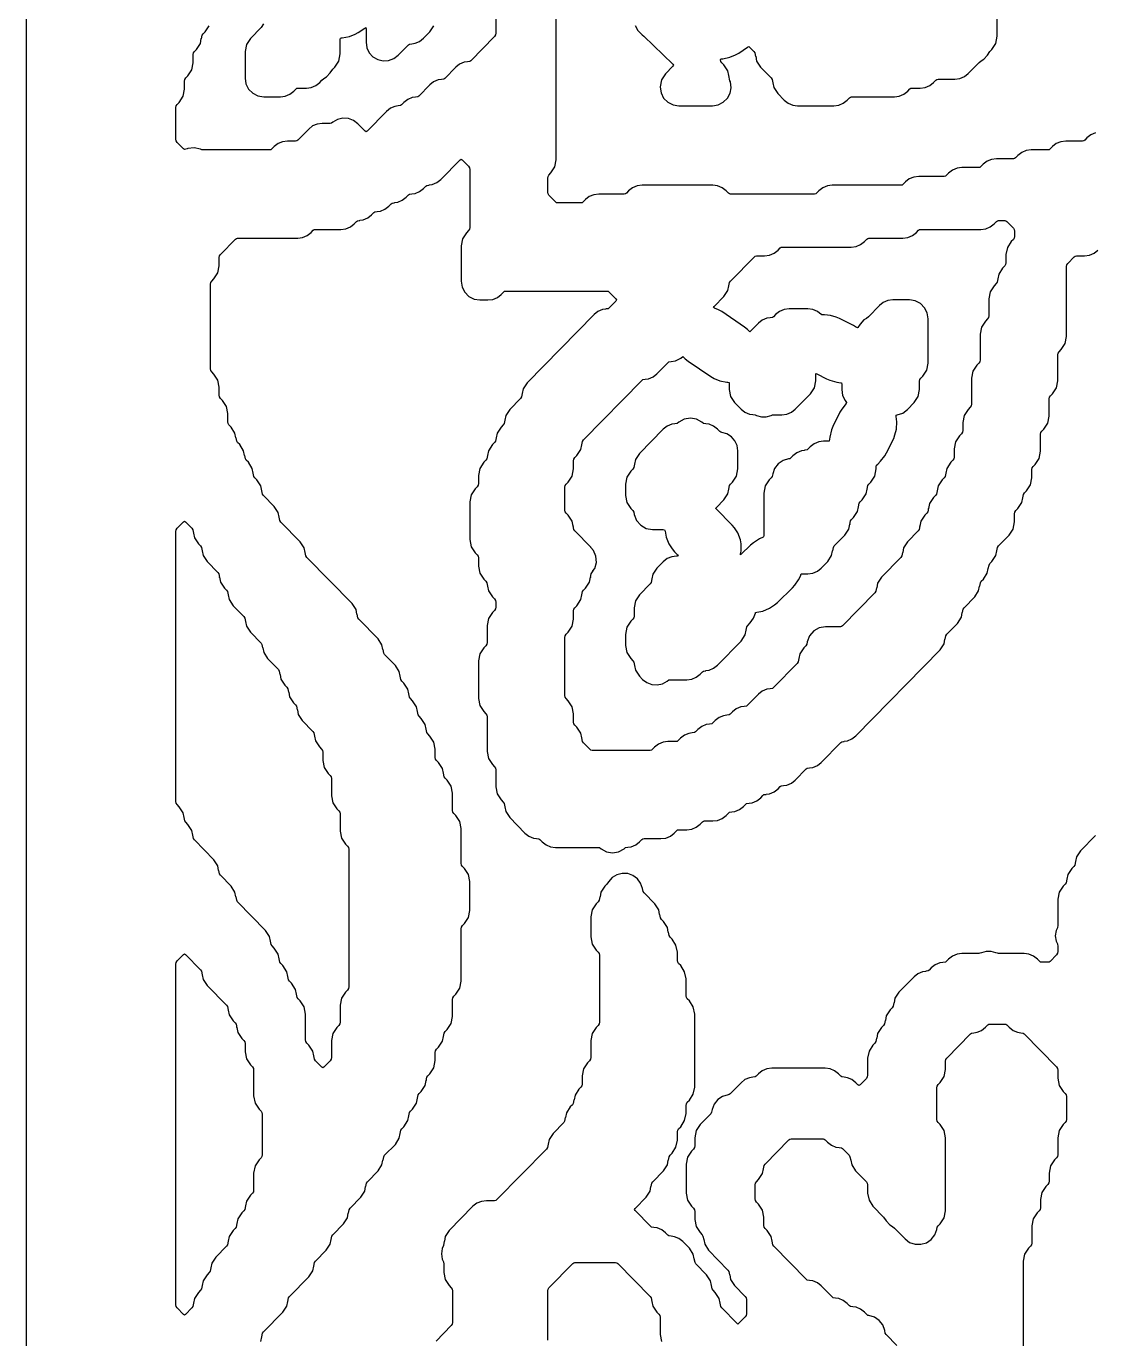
# Model space of a CAD drawing. Header units: millimetres. Extents: x 2 to 65, y 2 to 128.
# Drawn here: x 2 to 30.57, y 29.88 to 65 of the extents above; entities that cross this region are included whole.
import ezdxf

# ---------------------------------------------------------------- set-up
doc = ezdxf.new("R2010")
doc.units = ezdxf.units.MM
doc.layers.add('CUT', color=1, linetype='Continuous')

msp = doc.modelspace()

# ---------------------------------------------------------------- linework, layer by layer
at = {"layer": 'CUT'}
for points in [[(44.134, 2), (52.134, 2), (52.134, 5), (65.2679, 5), (65.2679, 125), (52.134, 125), (52.134, 128), (44.134, 128), (44.134, 125), (23.134, 125), (23.134, 128), (15.134, 128), (15.134, 125), (2, 125), (2, 5), (15.134, 5), (15.134, 2), (23.134, 2), (23.134, 5), (44.134, 5)], [(16.4947, 51.9137), (16.4401, 51.9695), (16.4149, 52.0078), (16.4061, 52.0528), (16.4061, 52.6645), (16.4149, 52.7095), (16.4401, 52.7478), (16.4947, 52.8036), (16.6003, 52.9645), (16.6373, 53.1533), (16.6373, 53.3734), (16.6462, 53.4183), (16.6713, 53.4567), (16.7259, 53.5125), (16.8316, 53.6733), (16.8562, 53.7989), (16.8592, 53.7983), (16.8774, 53.8909), (16.9026, 53.9292), (18.4641, 55.5248), (18.4891, 55.5443), (18.5535, 55.5529), (18.5533, 55.5545), (18.6394, 55.566), (18.7614, 55.6173), (18.8656, 55.6988), (19.1578, 55.9974), (19.1828, 56.0169), (19.2472, 56.0255), (19.2469, 56.0282), (19.3595, 56.0463), (19.5003, 56.1192), (19.5571, 56.1612), (19.5851, 56.1407), (19.6211, 56.1039), (19.6964, 56.0411), (20.3087, 55.6239), (20.3947, 55.577), (20.5452, 55.5131), (20.7362, 55.4733), (20.7607, 55.4731), (20.7945, 55.4674), (20.7998, 55.4336), (20.7998, 55.2799), (20.8368, 55.0911), (20.9424, 54.9302), (21.1152, 54.7537), (21.2194, 54.6722), (21.3414, 54.6209), (21.4276, 54.6094), (21.4274, 54.6078), (21.4924, 54.5991), (21.5309, 54.5829), (21.6586, 54.5482), (21.7909, 54.5482), (21.9186, 54.5829), (21.9572, 54.5991), (21.9892, 54.6034), (22.2082, 54.6034), (22.3394, 54.6209), (22.4613, 54.6722), (22.5656, 54.7537), (22.9696, 55.1665), (23.0752, 55.3273), (23.1123, 55.5162), (23.1123, 55.6769), (23.1166, 55.7064), (23.1448, 55.6968), (23.3982, 55.5674), (23.4894, 55.5316), (23.6724, 55.4797), (23.7827, 55.4615), (23.7999, 55.4606), (23.806, 55.4251), (23.806, 55.2787), (23.8307, 55.1233), (23.9026, 54.9833), (23.9391, 54.9334), (23.9235, 54.9054), (23.811, 54.7579), (23.7595, 54.6745), (23.5715, 54.2904), (23.5373, 54.1985), (23.4858, 54.004), (23.4705, 53.9008), (23.434, 53.8945), (23.3225, 53.8945), (23.1914, 53.877), (23.0694, 53.8257), (22.9652, 53.7442), (22.9042, 53.682), (22.8792, 53.6624), (22.8149, 53.6538), (22.8151, 53.6522), (22.7289, 53.6407), (22.6069, 53.5894), (22.5027, 53.5079), (22.4417, 53.4457), (22.4167, 53.4261), (22.3854, 53.4219), (22.2368, 53.3779), (22.1089, 53.2905), (22.0139, 53.1681), (21.9609, 53.0226), (21.9472, 52.953), (21.9221, 52.9147), (21.8674, 52.8588), (21.7618, 52.698), (21.7248, 52.5091), (21.7248, 51.3728), (21.7181, 51.3349), (21.7098, 51.3317), (21.612, 51.2823), (21.4477, 51.175), (21.3712, 51.1136), (21.1219, 50.8696), (21.1003, 50.8544), (21.1016, 50.8808), (21.1168, 50.9531), (21.1189, 51.1482), (21.098, 51.2595), (21.0253, 51.4405), (20.936, 51.5774), (20.8746, 51.6538), (20.4465, 52.0912), (20.4456, 52.0902), (20.4419, 52.095), (20.4384, 52.1008), (20.4576, 52.1271), (20.6571, 52.331), (20.7627, 52.4919), (20.7874, 52.6175), (20.7904, 52.6169), (20.8086, 52.7095), (20.8338, 52.7478), (20.8884, 52.8036), (20.994, 52.9645), (21.031, 53.1533), (21.031, 53.6358), (21.0105, 53.7776), (20.9506, 53.9078), (20.8562, 54.0157), (20.7351, 54.0923), (20.5972, 54.1314), (20.5703, 54.135), (20.5453, 54.1545), (20.4844, 54.2168), (20.3801, 54.2983), (20.2582, 54.3496), (20.172, 54.3611), (20.1722, 54.3627), (20.1078, 54.3713), (20.0671, 54.4031), (19.922, 54.4819), (19.7592, 54.5092), (19.5963, 54.4819), (19.4512, 54.4031), (19.4105, 54.3713), (19.3462, 54.3627), (19.3464, 54.3611), (19.2602, 54.3496), (19.1382, 54.2983), (19.034, 54.2168), (18.3987, 53.5677), (18.2931, 53.4068), (18.2685, 53.2813), (18.2654, 53.2819), (18.2473, 53.1893), (18.2221, 53.1509), (18.1675, 53.0951), (18.0619, 52.9343), (18.0248, 52.7454), (18.0248, 52.4445), (18.0619, 52.2556), (18.1675, 52.0947), (18.2221, 52.0389), (18.2473, 52.0006), (18.26, 51.9354), (18.3213, 51.7755), (18.433, 51.6456), (18.5819, 51.561), (18.7507, 51.5316), (19.0331, 51.5316), (19.071, 51.525), (19.0845, 51.489), (19.1141, 51.3312), (19.1868, 51.1502), (19.2761, 51.0133), (19.3375, 50.9369), (19.4198, 50.8528), (19.4371, 50.8278), (19.4072, 50.8228), (19.3913, 50.8228), (19.2602, 50.8053), (19.1382, 50.754), (19.034, 50.6725), (18.8612, 50.496), (18.7556, 50.3351), (18.731, 50.2095), (18.7279, 50.2101), (18.7097, 50.1175), (18.6846, 50.0792), (18.3987, 49.7871), (18.2931, 49.6262), (18.2561, 49.4374), (18.2561, 49.2173), (18.2473, 49.1724), (18.2221, 49.1341), (18.1675, 49.0783), (18.0619, 48.9174), (18.0248, 48.7285), (18.0248, 48.4276), (18.0619, 48.2387), (18.1675, 48.0779), (18.2221, 48.0221), (18.2473, 47.9837), (18.2654, 47.8911), (18.2685, 47.8917), (18.2931, 47.7662), (18.3987, 47.6053), (18.4782, 47.524), (18.594, 47.436), (18.7302, 47.385), (18.8754, 47.3754), (19.0171, 47.4079), (19.1435, 47.4798), (19.1828, 47.5106), (19.2143, 47.5148), (19.6645, 47.5148), (19.7957, 47.5323), (19.9176, 47.5836), (20.0219, 47.665), (20.0828, 47.7273), (20.1078, 47.7469), (20.1722, 47.7555), (20.172, 47.7571), (20.2582, 47.7686), (20.3801, 47.8199), (20.4844, 47.9013), (21.1196, 48.5504), (21.2252, 48.7113), (21.2499, 48.8369), (21.2529, 48.8363), (21.2711, 48.9289), (21.2962, 48.9672), (21.363, 49.0354), (21.4506, 49.157), (21.4982, 49.299), (21.5002, 49.3101), (21.5362, 49.3236), (21.6939, 49.3532), (21.875, 49.4259), (22.0118, 49.5153), (22.0883, 49.5766), (22.4903, 49.9701), (22.5533, 50.0452), (22.6497, 50.1862), (22.7018, 50.2841), (22.7255, 50.3438), (22.763, 50.3502), (22.902, 50.3502), (23.0331, 50.3677), (23.1551, 50.419), (23.2593, 50.5005), (23.4321, 50.677), (23.5377, 50.8379), (23.5623, 50.9634), (23.5654, 50.9628), (23.5836, 51.0555), (23.6087, 51.0938), (23.8946, 51.3859), (24.0002, 51.5468), (24.0248, 51.6723), (24.0279, 51.6717), (24.0461, 51.7643), (24.0712, 51.8026), (24.1258, 51.8585), (24.2314, 52.0193), (24.2561, 52.1449), (24.2591, 52.1443), (24.2773, 52.2369), (24.3025, 52.2752), (24.3571, 52.331), (24.4627, 52.4919), (24.4873, 52.6175), (24.4904, 52.6169), (24.5086, 52.7095), (24.5337, 52.7478), (24.5883, 52.8036), (24.6939, 52.9645), (24.731, 53.1533), (24.731, 53.2122), (24.7379, 53.2518), (24.7722, 53.2807), (24.8474, 53.3597), (24.9572, 53.5037), (25.0087, 53.5871), (25.1967, 53.9712), (25.2309, 54.0631), (25.2727, 54.2211), (25.2849, 54.4158), (25.2653, 54.561), (25.2666, 54.5972), (25.2901, 54.6013), (25.4377, 54.6513), (25.5626, 54.7443), (25.7446, 54.9302), (25.8502, 55.0911), (25.8872, 55.2799), (25.8872, 55.5), (25.896, 55.5449), (25.9212, 55.5832), (25.9758, 55.639), (26.0814, 55.7999), (26.1185, 55.9888), (26.1185, 57.1751), (26.094, 57.3296), (26.023, 57.469), (25.9124, 57.5796), (25.773, 57.6506), (25.6185, 57.6751), (25.1725, 57.6751), (25.0414, 57.6576), (24.9194, 57.6063), (24.8152, 57.5248), (24.523, 57.2263), (24.469, 57.1841), (24.398, 57.1409), (24.2998, 57.031), (24.2409, 56.9413), (24.2271, 56.9308), (24.1765, 56.9599), (24.1261, 56.9922), (23.7513, 57.1837), (23.6601, 57.2195), (23.5028, 57.264), (23.3481, 57.2764), (23.3482, 57.2784), (23.2743, 57.281), (23.2151, 57.3254), (23.214, 57.324), (23.1551, 57.37), (23.0331, 57.4213), (22.902, 57.4388), (22.3975, 57.4388), (22.2664, 57.4213), (22.1444, 57.37), (22.0402, 57.2885), (21.9793, 57.2263), (21.9543, 57.2067), (21.8899, 57.1981), (21.8901, 57.1965), (21.8039, 57.185), (21.6819, 57.1337), (21.5777, 57.0523), (21.3766, 56.8467), (21.3487, 56.8261), (21.3208, 56.8467), (21.2847, 56.8834), (21.2095, 56.9463), (20.5971, 57.3634), (20.5111, 57.4104), (20.406, 57.455), (20.378, 57.4727), (20.3971, 57.4999), (20.6571, 57.7656), (20.7627, 57.9265), (20.7874, 58.0521), (20.7904, 58.0515), (20.8086, 58.1441), (20.8338, 58.1824), (21.4703, 58.8328), (21.4953, 58.8523), (21.5267, 58.8565), (21.7457, 58.8565), (21.8769, 58.874), (21.9989, 58.9253), (22.1031, 59.0068), (22.164, 59.0691), (22.189, 59.0886), (22.2205, 59.0928), (24.0582, 59.0928), (24.1894, 59.1103), (24.3113, 59.1616), (24.4156, 59.2431), (24.4765, 59.3054), (24.5015, 59.3249), (24.533, 59.3291), (25.4457, 59.3291), (25.5768, 59.3466), (25.6988, 59.3979), (25.803, 59.4794), (25.864, 59.5417), (25.889, 59.5612), (25.9204, 59.5654), (27.5269, 59.5654), (27.6581, 59.5829), (27.78, 59.6342), (27.8843, 59.7157), (27.9452, 59.7779), (27.9702, 59.7975), (28.0017, 59.8017), (28.1665, 59.8017), (28.1979, 59.7975), (28.2229, 59.7779), (28.397, 59.6001), (28.4221, 59.5618), (28.4309, 59.5168), (28.4309, 59.3777), (28.4221, 59.3327), (28.397, 59.2944), (28.3423, 59.2386), (28.2367, 59.0777), (28.1997, 58.8889), (28.1997, 58.6688), (28.1909, 58.6239), (28.1657, 58.5855), (28.1111, 58.5297), (28.0055, 58.3689), (27.9808, 58.2433), (27.9778, 58.2439), (27.9596, 58.1513), (27.9345, 58.113), (27.8798, 58.0572), (27.7742, 57.8963), (27.7372, 57.7074), (27.7372, 57.2511), (27.7284, 57.2061), (27.7032, 57.1678), (27.6486, 57.112), (27.543, 56.9511), (27.5059, 56.7623), (27.5059, 56.0697), (27.4971, 56.0247), (27.472, 55.9864), (27.4173, 55.9306), (27.3117, 55.7697), (27.2747, 55.5809), (27.2747, 54.8882), (27.2659, 54.8433), (27.2407, 54.805), (27.1861, 54.7491), (27.0805, 54.5883), (27.0434, 54.3994), (27.0434, 54.1794), (27.0346, 54.1344), (27.0095, 54.0961), (26.9549, 54.0403), (26.8492, 53.8794), (26.8122, 53.6906), (26.8122, 53.4705), (26.8034, 53.4255), (26.7782, 53.3872), (26.7236, 53.3314), (26.618, 53.1705), (26.5934, 53.045), (26.5903, 53.0456), (26.5721, 52.953), (26.547, 52.9147), (26.4924, 52.8588), (26.3867, 52.698), (26.3621, 52.5724), (26.3591, 52.573), (26.3409, 52.4804), (26.3157, 52.4421), (26.2611, 52.3863), (26.1555, 52.2254), (26.1309, 52.0998), (26.1278, 52.1004), (26.1096, 52.0078), (26.0845, 51.9695), (26.0299, 51.9137), (25.9242, 51.7528), (25.8996, 51.6273), (25.8966, 51.6279), (25.8784, 51.5352), (25.8532, 51.4969), (25.5674, 51.2048), (25.4618, 51.044), (25.4371, 50.9184), (25.4341, 50.919), (25.4159, 50.8264), (25.3907, 50.7881), (24.8736, 50.2597), (24.768, 50.0988), (24.7434, 49.9733), (24.7403, 49.9739), (24.7222, 49.8812), (24.697, 49.8429), (23.8292, 48.9562), (23.8042, 48.9367), (23.7728, 48.9325), (23.3756, 48.9325), (23.2069, 48.9031), (23.0579, 48.8186), (22.9462, 48.6887), (22.885, 48.5287), (22.8722, 48.4635), (22.847, 48.4252), (22.7924, 48.3694), (22.6868, 48.2085), (22.6622, 48.083), (22.6591, 48.0836), (22.6409, 47.9909), (22.6158, 47.9526), (21.9793, 47.3022), (21.9543, 47.2827), (21.8899, 47.2741), (21.8901, 47.2725), (21.8039, 47.261), (21.6819, 47.2097), (21.5777, 47.1282), (21.2855, 46.8297), (21.2605, 46.8101), (21.1961, 46.8015), (21.1963, 46.7999), (21.1102, 46.7884), (20.9882, 46.7371), (20.884, 46.6556), (20.823, 46.5934), (20.798, 46.5738), (20.7336, 46.5652), (20.7338, 46.5636), (20.6477, 46.5521), (20.5257, 46.5008), (20.4215, 46.4193), (20.3605, 46.3571), (20.3355, 46.3375), (20.2711, 46.3289), (20.2714, 46.3273), (20.1852, 46.3158), (20.0632, 46.2645), (19.959, 46.1831), (19.898, 46.1208), (19.873, 46.1012), (19.8086, 46.0927), (19.8089, 46.091), (19.7227, 46.0795), (19.6007, 46.0283), (19.4965, 45.9468), (19.4355, 45.8845), (19.4105, 45.865), (19.3791, 45.8608), (19.1601, 45.8608), (19.0289, 45.8433), (18.907, 45.792), (18.8027, 45.7105), (18.7418, 45.6482), (18.7168, 45.6287), (18.6853, 45.6245), (17.1331, 45.6245), (17.1016, 45.6287), (17.0766, 45.6482), (16.9026, 45.8261), (16.8774, 45.8644), (16.8592, 45.957), (16.8562, 45.9564), (16.8316, 46.0819), (16.7259, 46.2428), (16.6713, 46.2986), (16.6462, 46.3369), (16.6373, 46.3819), (16.6373, 46.602), (16.6003, 46.7908), (16.4947, 46.9517), (16.4401, 47.0075), (16.4149, 47.0458), (16.4061, 47.0908), (16.4061, 48.6476), (16.4149, 48.6926), (16.4401, 48.7309), (16.4947, 48.7867), (16.6003, 48.9476), (16.6373, 49.1364), (16.6373, 49.3565), (16.6462, 49.4015), (16.6713, 49.4398), (16.7259, 49.4956), (16.8316, 49.6565), (16.8562, 49.782), (16.8592, 49.7814), (16.8774, 49.874), (16.9026, 49.9123), (16.9572, 49.9682), (17.0628, 50.129), (17.0874, 50.2546), (17.0905, 50.254), (17.1087, 50.3466), (17.1605, 50.4255), (17.1557, 50.4286), (17.2005, 50.4931), (17.2451, 50.6544), (17.234, 50.8215), (17.1684, 50.9755), (17.0958, 51.0551), (17.0998, 51.0591), (16.6713, 51.4969), (16.6462, 51.5352), (16.628, 51.6279), (16.6249, 51.6273), (16.6003, 51.7528)], [(6.0886, 44.1162), (6.034, 44.172), (6.0088, 44.2103), (6, 44.2553), (6, 51.4831), (6.0088, 51.528), (6.034, 51.5664), (6.2033, 51.7394), (6.2312, 51.7601), (6.2591, 51.7394), (6.4285, 51.5664), (6.4537, 51.528), (6.4718, 51.4354), (6.4749, 51.436), (6.4995, 51.3105), (6.6051, 51.1496), (6.6598, 51.0938), (6.6849, 51.0555), (6.7031, 50.9628), (6.7062, 50.9634), (6.7308, 50.8379), (6.8364, 50.677), (7.1223, 50.3849), (7.1474, 50.3466), (7.1656, 50.254), (7.1686, 50.2546), (7.1933, 50.129), (7.2989, 49.9682), (7.3535, 49.9123), (7.3787, 49.874), (7.3968, 49.7814), (7.3999, 49.782), (7.4245, 49.6565), (7.5301, 49.4956), (7.816, 49.2035), (7.8412, 49.1652), (7.8593, 49.0726), (7.8624, 49.0732), (7.887, 48.9476), (7.9926, 48.7867), (8.2785, 48.4946), (8.3036, 48.4563), (8.3218, 48.3637), (8.3249, 48.3643), (8.3495, 48.2387), (8.4551, 48.0779), (8.741, 47.7858), (8.7661, 47.7475), (8.7843, 47.6548), (8.7874, 47.6554), (8.812, 47.5299), (8.9176, 47.369), (8.9722, 47.3132), (8.9974, 47.2749), (9.0156, 47.1823), (9.0186, 47.1829), (9.0432, 47.0573), (9.1489, 46.8964), (9.2035, 46.8406), (9.2286, 46.8023), (9.2468, 46.7097), (9.2499, 46.7103), (9.2745, 46.5847), (9.3801, 46.4239), (9.666, 46.1318), (9.6911, 46.0934), (9.7093, 46.0008), (9.7124, 46.0014), (9.737, 45.8759), (9.8426, 45.715), (9.8972, 45.6592), (9.9224, 45.6209), (9.9312, 45.5759), (9.9312, 45.3559), (9.9682, 45.167), (10.0738, 45.0061), (10.1285, 44.9503), (10.1536, 44.912), (10.1624, 44.867), (10.1624, 44.4107), (10.1995, 44.2219), (10.3051, 44.061), (10.3597, 44.0052), (10.3849, 43.9669), (10.3937, 43.9219), (10.3937, 43.4656), (10.4307, 43.2767), (10.5363, 43.1158), (10.591, 43.06), (10.6161, 43.0217), (10.6249, 42.9768), (10.6249, 39.2933), (10.6161, 39.2483), (10.591, 39.21), (10.5363, 39.1542), (10.4307, 38.9933), (10.3937, 38.8045), (10.3937, 38.3481), (10.3849, 38.3032), (10.3597, 38.2649), (10.3051, 38.2091), (10.1995, 38.0482), (10.1624, 37.8593), (10.1624, 37.403), (10.1536, 37.358), (10.1285, 37.3197), (9.9591, 37.1467), (9.9312, 37.126), (9.9033, 37.1467), (9.7339, 37.3197), (9.7088, 37.358), (9.6906, 37.4507), (9.6875, 37.4501), (9.6629, 37.5756), (9.5573, 37.7365), (9.5027, 37.7923), (9.4775, 37.8306), (9.4687, 37.8756), (9.4687, 38.5682), (9.4317, 38.757), (9.326, 38.9179), (9.2714, 38.9737), (9.2463, 39.012), (9.2281, 39.1047), (9.225, 39.1041), (9.2004, 39.2296), (9.0948, 39.3905), (9.0402, 39.4463), (9.015, 39.4846), (8.9969, 39.5772), (8.9938, 39.5766), (8.9692, 39.7022), (8.8636, 39.8631), (8.8089, 39.9189), (8.7838, 39.9572), (8.7656, 40.0498), (8.7625, 40.0492), (8.7379, 40.1748), (8.6323, 40.3356), (8.5777, 40.3915), (8.5525, 40.4298), (8.5344, 40.5224), (8.5313, 40.5218), (8.5067, 40.6473), (8.4011, 40.8082), (7.6527, 41.5729), (7.6275, 41.6112), (7.6094, 41.7038), (7.6063, 41.7032), (7.5817, 41.8288), (7.4761, 41.9896), (7.1902, 42.2817), (7.1651, 42.3201), (7.1469, 42.4127), (7.1438, 42.4121), (7.1192, 42.5376), (7.0136, 42.6985), (6.4965, 43.2269), (6.4713, 43.2652), (6.4531, 43.3578), (6.4501, 43.3572), (6.4255, 43.4828), (6.3198, 43.6437), (6.2652, 43.6995), (6.2401, 43.7378), (6.2219, 43.8304), (6.2188, 43.8298), (6.1942, 43.9554)], [(6.034, 30.7037), (6.0088, 30.742), (6, 30.787), (6, 39.905), (6.0088, 39.95), (6.034, 39.9883), (6.2033, 40.1614), (6.2312, 40.182), (6.2591, 40.1614), (6.6598, 39.752), (6.6849, 39.7137), (6.7031, 39.6211), (6.7062, 39.6217), (6.7308, 39.4961), (6.8364, 39.3352), (7.3535, 38.8069), (7.3787, 38.7686), (7.3968, 38.6759), (7.3999, 38.6765), (7.4245, 38.551), (7.5301, 38.3901), (7.5848, 38.3343), (7.6099, 38.296), (7.6281, 38.2034), (7.6311, 38.204), (7.6558, 38.0784), (7.7614, 37.9175), (7.816, 37.8617), (7.8412, 37.8234), (7.85, 37.7784), (7.85, 37.5584), (7.887, 37.3695), (7.9926, 37.2087), (8.0473, 37.1529), (8.0724, 37.1145), (8.0812, 37.0696), (8.0812, 36.377), (8.1183, 36.1881), (8.2239, 36.0272), (8.2785, 35.9714), (8.3036, 35.9331), (8.3125, 35.8881), (8.3125, 34.8038), (8.3036, 34.7589), (8.2785, 34.7206), (8.2239, 34.6648), (8.1183, 34.5039), (8.0812, 34.315), (8.0812, 33.8587), (8.0724, 33.8137), (8.0473, 33.7754), (7.9926, 33.7196), (7.887, 33.5587), (7.8624, 33.4332), (7.8593, 33.4338), (7.8412, 33.3412), (7.816, 33.3028), (7.7614, 33.247), (7.6558, 33.0862), (7.6311, 32.9606), (7.6281, 32.9612), (7.6099, 32.8686), (7.5848, 32.8303), (7.5301, 32.7745), (7.4245, 32.6136), (7.3999, 32.488), (7.3968, 32.4886), (7.3787, 32.396), (7.3535, 32.3577), (7.0676, 32.0656), (6.962, 31.9047), (6.9374, 31.7792), (6.9343, 31.7798), (6.9162, 31.6871), (6.891, 31.6488), (6.8364, 31.593), (6.7308, 31.4322), (6.7062, 31.3066), (6.7031, 31.3072), (6.6849, 31.2146), (6.6598, 31.1763), (6.6051, 31.1204), (6.4995, 30.9596), (6.4749, 30.834), (6.4718, 30.8346), (6.4537, 30.742), (6.4285, 30.7037), (6.2591, 30.5306), (6.2312, 30.51), (6.2033, 30.5306)]]:
    msp.add_lwpolyline(points, close=True, dxfattribs=at)
for points in [[(14.5561, 66.9226), (14.5561, 64.8123), (14.5473, 64.7673), (14.5222, 64.729), (13.8856, 64.0786), (13.8606, 64.0591), (13.7962, 64.0505), (13.7964, 64.0489), (13.7103, 64.0373), (13.5883, 63.9861), (13.4841, 63.9046), (13.1919, 63.606), (13.1669, 63.5865), (13.1025, 63.5779), (13.1027, 63.5763), (13.0165, 63.5648), (12.8946, 63.5135), (12.7903, 63.432), (12.4981, 63.1334), (12.4731, 63.1139), (12.4088, 63.1053), (12.409, 63.1037), (12.3228, 63.0922), (12.2008, 63.0409), (12.0966, 62.9594), (12.0357, 62.8972), (12.0106, 62.8776), (11.9463, 62.869), (11.9465, 62.8674), (11.8603, 62.8559), (11.7383, 62.8046), (11.6341, 62.7231), (11.1153, 62.1931), (11.0874, 62.1724), (11.0595, 62.1931), (10.8653, 62.3916), (10.7495, 62.4796), (10.6133, 62.5306), (10.4681, 62.5403), (10.3264, 62.5077), (10.2, 62.4358), (10.1607, 62.405), (10.1292, 62.4008), (9.9102, 62.4008), (9.7791, 62.3833), (9.6571, 62.332), (9.5529, 62.2506), (9.2607, 61.952), (9.2357, 61.9325), (9.2042, 61.9283), (8.9852, 61.9283), (8.8541, 61.9108), (8.7321, 61.8595), (8.6279, 61.778), (8.567, 61.7157), (8.5419, 61.6962), (8.5105, 61.692), (6.727, 61.692), (6.6949, 61.6963), (6.6586, 61.7115), (6.4913, 61.7499), (6.3208, 61.7295), (6.305, 61.7215), (6.3046, 61.7228), (6.2324, 61.699), (6.2033, 61.7205), (6.034, 61.8936), (6.0088, 61.9319), (6, 61.9768), (6, 62.8249), (6.0088, 62.8698), (6.034, 62.9081), (6.0886, 62.9639), (6.1942, 63.1248), (6.2312, 63.3137), (6.2312, 63.5337), (6.2401, 63.5787), (6.2652, 63.617), (6.3198, 63.6728), (6.4255, 63.8337), (6.4625, 64.0225), (6.4625, 64.2426), (6.4713, 64.2875), (6.4965, 64.3258), (6.5511, 64.3817), (6.6567, 64.5425), (6.6813, 64.6681), (6.6844, 64.6675), (6.7026, 64.7601), (6.7277, 64.7984), (6.7823, 64.8542), (6.888, 65.0151)], [(30.5913, 62.1471), (30.4693, 62.0958), (30.3651, 62.0143), (30.3041, 61.952), (30.2791, 61.9325), (30.2477, 61.9283), (29.7974, 61.9283), (29.6663, 61.9108), (29.5443, 61.8595), (29.4401, 61.778), (29.3791, 61.7157), (29.3541, 61.6962), (29.3227, 61.692), (28.8724, 61.692), (28.7413, 61.6745), (28.6193, 61.6232), (28.5151, 61.5417), (28.4542, 61.4794), (28.4292, 61.4599), (28.3977, 61.4557), (27.9475, 61.4557), (27.8163, 61.4382), (27.6944, 61.3869), (27.5901, 61.3054), (27.5292, 61.2432), (27.5042, 61.2236), (27.4727, 61.2194), (27.0225, 61.2194), (26.8913, 61.2019), (26.7694, 61.1506), (26.6651, 61.0691), (26.6042, 61.0069), (26.5792, 60.9873), (26.5477, 60.9831), (25.8662, 60.9831), (25.7351, 60.9656), (25.6131, 60.9143), (25.5089, 60.8328), (25.448, 60.7706), (25.423, 60.751), (25.3915, 60.7468), (23.5538, 60.7468), (23.4226, 60.7293), (23.3007, 60.678), (23.1964, 60.5966), (23.1355, 60.5343), (23.1105, 60.5147), (23.079, 60.5105), (20.833, 60.5105), (20.8016, 60.5147), (20.7765, 60.5343), (20.7156, 60.5966), (20.6114, 60.678), (20.4894, 60.7293), (20.3583, 60.7468), (18.4663, 60.7468), (18.3352, 60.7293), (18.2132, 60.678), (18.109, 60.5966), (18.0481, 60.5343), (18.0231, 60.5147), (17.9916, 60.5105), (17.3101, 60.5105), (17.179, 60.493), (17.057, 60.4418), (16.9528, 60.3603), (16.8918, 60.298), (16.8668, 60.2785), (16.8354, 60.2743), (16.2081, 60.2743), (16.1766, 60.2785), (16.1516, 60.298), (15.9776, 60.4758), (15.9524, 60.5141), (15.9436, 60.5591), (15.9436, 60.9346), (15.9524, 60.9795), (15.9776, 61.0178), (16.0322, 61.0736), (16.1378, 61.2345), (16.1749, 61.4234), (16.1749, 66.8417)], [(8.3438, 65.0648), (8.2785, 64.9653), (7.9926, 64.6732), (7.887, 64.5123), (7.85, 64.3235), (7.85, 63.6097), (7.8744, 63.4552), (7.9455, 63.3158), (8.0561, 63.2052), (8.1955, 63.1342), (8.35, 63.1097), (8.7959, 63.1097), (8.9271, 63.1272), (9.049, 63.1785), (9.1533, 63.26), (9.2142, 63.3222), (9.2392, 63.3418), (9.2707, 63.346), (9.4897, 63.346), (9.6208, 63.3635), (9.7428, 63.4148), (9.847, 63.4963), (9.908, 63.5585), (9.9619, 63.6007), (10.0329, 63.6439), (10.1311, 63.7538), (10.1964, 63.8533), (10.251, 63.9091), (10.3567, 64.07), (10.3937, 64.2588), (10.3937, 64.6486), (10.3991, 64.6826), (10.433, 64.6879), (10.4503, 64.6879), (10.6416, 64.726), (10.7926, 64.7886), (10.8791, 64.8348), (11.0553, 64.9525), (11.0828, 64.9653), (11.0874, 64.9353), (11.0874, 64.5717), (11.1092, 64.426), (11.1724, 64.2928), (11.2718, 64.184), (11.3986, 64.1088), (11.5418, 64.0738), (11.6889, 64.0822), (11.8273, 64.133), (11.9448, 64.222), (12.2204, 64.5037), (12.2454, 64.5232), (12.3098, 64.5318), (12.3096, 64.5334), (12.3958, 64.5449), (12.5177, 64.5962), (12.622, 64.6777), (12.7947, 64.8542), (12.9004, 65.0151)], [(18.2811, 65.0243), (18.3537, 64.8837), (18.4666, 64.7728), (18.5166, 64.7373), (19.2871, 63.9832), (19.3076, 63.9556), (19.2877, 63.9276), (19.0925, 63.728), (18.9868, 63.5672), (18.9498, 63.3783), (18.9498, 63.3734), (18.9743, 63.2189), (19.0453, 63.0795), (19.1559, 62.9689), (19.2953, 62.8979), (19.4498, 62.8734), (20.35, 62.8734), (20.5012, 62.8969), (20.6384, 62.965), (20.7484, 63.0714), (20.8211, 63.2061), (20.8497, 63.3565), (20.8314, 63.5085), (20.818, 63.5378), (20.7904, 63.6785), (20.7874, 63.6779), (20.7627, 63.8035), (20.6571, 63.9643), (20.6025, 64.0201), (20.5774, 64.0584), (20.5696, 64.0978), (20.5739, 64.1247), (20.6076, 64.1304), (20.6257, 64.1306), (20.8166, 64.1707), (20.9669, 64.2349), (21.0529, 64.282), (21.2861, 64.4415), (21.3213, 64.4575), (21.3528, 64.435), (21.4596, 64.3258), (21.4847, 64.2875), (21.5029, 64.1949), (21.5059, 64.1955), (21.5306, 64.07), (21.6362, 63.9091), (21.9221, 63.617), (21.9472, 63.5787), (21.9654, 63.4861), (21.9684, 63.4867), (21.9931, 63.3611), (22.0987, 63.2002), (22.2714, 63.0237), (22.3757, 62.9422), (22.4976, 62.8909), (22.6288, 62.8734), (23.5957, 62.8734), (23.7269, 62.8909), (23.8488, 62.9422), (23.9531, 63.0237), (24.014, 63.086), (24.039, 63.1055), (24.0705, 63.1097), (25.2144, 63.1097), (25.3456, 63.1272), (25.4676, 63.1785), (25.5718, 63.26), (25.6327, 63.3222), (25.6577, 63.3418), (25.6892, 63.346), (25.9082, 63.346), (26.0393, 63.3635), (26.1613, 63.4148), (26.2655, 63.4963), (26.3265, 63.5585), (26.3515, 63.5781), (26.3829, 63.5823), (26.8332, 63.5823), (26.9643, 63.5998), (27.0863, 63.6511), (27.1905, 63.7326), (27.4827, 64.0311), (27.5366, 64.0733), (27.6077, 64.1164), (27.7058, 64.2264), (27.7712, 64.3258), (27.8258, 64.3817), (27.9314, 64.5425), (27.9684, 64.7314), (27.9684, 65.2686)], [(8.2754, 29.8084), (8.3001, 29.9339), (8.3031, 29.9333), (8.3213, 30.0259), (8.3464, 30.0642), (8.8636, 30.5926), (8.9692, 30.7535), (8.9938, 30.8791), (8.9969, 30.8785), (9.015, 30.9711), (9.0402, 31.0094), (9.5573, 31.5378), (9.6629, 31.6987), (9.6875, 31.8242), (9.6906, 31.8236), (9.7088, 31.9162), (9.7339, 31.9545), (10.0198, 32.2466), (10.1254, 32.4075), (10.15, 32.5331), (10.1531, 32.5325), (10.1713, 32.6251), (10.1964, 32.6634), (10.4823, 32.9555), (10.5879, 33.1164), (10.6125, 33.2419), (10.6156, 33.2413), (10.6338, 33.334), (10.6589, 33.3723), (10.9448, 33.6644), (11.0504, 33.8252), (11.075, 33.9508), (11.0781, 33.9502), (11.0962, 34.0428), (11.1214, 34.0811), (11.4073, 34.3732), (11.5129, 34.5341), (11.5375, 34.6597), (11.5406, 34.6591), (11.5587, 34.7517), (11.5839, 34.79), (11.8698, 35.0821), (11.9754, 35.243), (12, 35.3685), (12.0031, 35.3679), (12.0212, 35.4605), (12.0464, 35.4988), (12.101, 35.5547), (12.2066, 35.7155), (12.2312, 35.8411), (12.2343, 35.8405), (12.2525, 35.9331), (12.2776, 35.9714), (12.3323, 36.0272), (12.4379, 36.1881), (12.4625, 36.3137), (12.4656, 36.3131), (12.4837, 36.4057), (12.5089, 36.444), (12.5635, 36.4998), (12.6691, 36.6607), (12.6937, 36.7862), (12.6968, 36.7856), (12.715, 36.8783), (12.7401, 36.9166), (12.7947, 36.9724), (12.9004, 37.1333), (12.9374, 37.3221), (12.9374, 37.5422), (12.9462, 37.5871), (12.9714, 37.6254), (13.026, 37.6812), (13.1316, 37.8421), (13.1562, 37.9677), (13.1593, 37.9671), (13.1775, 38.0597), (13.2026, 38.098), (13.2572, 38.1538), (13.3629, 38.3147), (13.3999, 38.5035), (13.3999, 38.9599), (13.4087, 39.0048), (13.4339, 39.0431), (13.4885, 39.099), (13.5941, 39.2598), (13.6311, 39.4487), (13.6311, 40.8502), (13.64, 40.8951), (13.6651, 40.9334), (13.7197, 40.9893), (13.8254, 41.1501), (13.8624, 41.339), (13.8624, 42.1125), (13.8254, 42.3013), (13.7197, 42.4622), (13.6651, 42.518), (13.64, 42.5563), (13.6311, 42.6013), (13.6311, 43.5302), (13.5941, 43.7191), (13.4885, 43.8799), (13.4339, 43.9358), (13.4087, 43.9741), (13.3999, 44.019), (13.3999, 44.4754), (13.3629, 44.6642), (13.2572, 44.8251), (13.2026, 44.8809), (13.1775, 44.9192), (13.1593, 45.0118), (13.1562, 45.0112), (13.1316, 45.1368), (13.026, 45.2977), (12.9714, 45.3535), (12.9462, 45.3918), (12.9374, 45.4368), (12.9374, 45.6568), (12.9004, 45.8457), (12.7947, 46.0065), (12.7401, 46.0623), (12.715, 46.1006), (12.6968, 46.1933), (12.6937, 46.1927), (12.6691, 46.3182), (12.5635, 46.4791), (12.5089, 46.5349), (12.4837, 46.5732), (12.4656, 46.6658), (12.4625, 46.6652), (12.4379, 46.7908), (12.3323, 46.9517), (12.2776, 47.0075), (12.2525, 47.0458), (12.2343, 47.1384), (12.2312, 47.1378), (12.2066, 47.2634), (12.101, 47.4242), (12.0464, 47.4801), (12.0212, 47.5184), (12.0031, 47.611), (12, 47.6104), (11.9754, 47.7359), (11.8698, 47.8968), (11.5839, 48.1889), (11.5587, 48.2272), (11.5406, 48.3199), (11.5375, 48.3193), (11.5129, 48.4448), (11.4073, 48.6057), (10.8901, 49.1341), (10.865, 49.1724), (10.8468, 49.265), (10.8438, 49.2644), (10.8191, 49.39), (10.7135, 49.5508), (9.5027, 50.7881), (9.4775, 50.8264), (9.4594, 50.919), (9.4563, 50.9184), (9.4317, 51.044), (9.326, 51.2048), (8.8089, 51.7332), (8.7838, 51.7715), (8.7656, 51.8642), (8.7625, 51.8636), (8.7379, 51.9891), (8.6323, 52.15), (8.3464, 52.4421), (8.3213, 52.4804), (8.3031, 52.573), (8.3001, 52.5724), (8.2754, 52.698), (8.1698, 52.8588), (8.1152, 52.9147), (8.09, 52.953), (8.0719, 53.0456), (8.0688, 53.045), (8.0442, 53.1705), (7.9386, 53.3314), (7.8839, 53.3872), (7.8588, 53.4255), (7.8406, 53.5182), (7.8376, 53.5176), (7.8129, 53.6431), (7.7073, 53.804), (7.6527, 53.8598), (7.6275, 53.8981), (7.6094, 53.9907), (7.6063, 53.9901), (7.5817, 54.1157), (7.4761, 54.2766), (7.4214, 54.3324), (7.3963, 54.3707), (7.3875, 54.4157), (7.3875, 54.6357), (7.3504, 54.8246), (7.2448, 54.9854), (7.1902, 55.0412), (7.1651, 55.0795), (7.1562, 55.1245), (7.1562, 55.3446), (7.1192, 55.5334), (7.0136, 55.6943), (6.959, 55.7501), (6.9338, 55.7884), (6.925, 55.8334), (6.925, 58.0991), (6.9338, 58.1441), (6.959, 58.1824), (7.0136, 58.2382), (7.1192, 58.3991), (7.1562, 58.5879), (7.1562, 58.808), (7.1651, 58.8529), (7.1902, 58.8912), (7.5955, 59.3054), (7.6205, 59.3249), (7.6519, 59.3291), (9.2584, 59.3291), (9.3896, 59.3466), (9.5115, 59.3979), (9.6158, 59.4794), (9.6767, 59.5417), (9.7017, 59.5612), (9.7332, 59.5654), (10.4147, 59.5654), (10.5458, 59.5829), (10.6678, 59.6342), (10.772, 59.7157), (10.8329, 59.7779), (10.8579, 59.7975), (10.9223, 59.8061), (10.9221, 59.8077), (11.0083, 59.8192), (11.1303, 59.8705), (11.2345, 59.952), (11.2954, 60.0142), (11.3204, 60.0338), (11.3848, 60.0424), (11.3846, 60.044), (11.4708, 60.0555), (11.5928, 60.1068), (11.697, 60.1883), (11.7579, 60.2505), (11.7829, 60.2701), (11.8473, 60.2787), (11.8471, 60.2803), (11.9333, 60.2918), (12.0552, 60.3431), (12.1595, 60.4245), (12.2204, 60.4868), (12.2454, 60.5063), (12.3098, 60.5149), (12.3096, 60.5166), (12.3958, 60.5281), (12.5177, 60.5793), (12.622, 60.6608), (12.6829, 60.7231), (12.7079, 60.7426), (12.7723, 60.7512), (12.7721, 60.7528), (12.8583, 60.7643), (12.9802, 60.8156), (13.0845, 60.8971), (13.6032, 61.4272), (13.6311, 61.4478), (13.659, 61.4272), (13.8284, 61.2541), (13.8536, 61.2158), (13.8624, 61.1708), (13.8624, 59.614), (13.8536, 59.569), (13.8284, 59.5307), (13.7738, 59.4749), (13.6682, 59.314), (13.6311, 59.1252), (13.6311, 58.1751), (13.6556, 58.0206), (13.7266, 57.8812), (13.8372, 57.7706), (13.9766, 57.6996), (14.1311, 57.6751), (14.3459, 57.6751), (14.477, 57.6926), (14.599, 57.7439), (14.7032, 57.8254), (14.7641, 57.8876), (14.7891, 57.9072), (14.8206, 57.9114), (17.5291, 57.9114), (17.5606, 57.9072), (17.5856, 57.8876), (17.7664, 57.7028), (17.7862, 57.6751), (17.7664, 57.6474), (17.5856, 57.4626), (17.5606, 57.443), (17.4962, 57.4344), (17.4964, 57.4328), (17.4102, 57.4213), (17.2883, 57.37), (17.184, 57.2885), (15.3925, 55.458), (15.2869, 55.2971), (15.2623, 55.1716), (15.2592, 55.1722), (15.241, 55.0795), (15.2159, 55.0412), (14.93, 54.7491), (14.8244, 54.5883), (14.7998, 54.4627), (14.7967, 54.4633), (14.7786, 54.3707), (14.7534, 54.3324), (14.6988, 54.2766), (14.5932, 54.1157), (14.5685, 53.9901), (14.5655, 53.9907), (14.5473, 53.8981), (14.5222, 53.8598), (14.4675, 53.804), (14.3619, 53.6431), (14.3373, 53.5176), (14.3342, 53.5182), (14.3161, 53.4255), (14.2909, 53.3872), (14.2363, 53.3314), (14.1307, 53.1705), (14.0936, 52.9817), (14.0936, 52.7616), (14.0848, 52.7167), (14.0597, 52.6784), (14.005, 52.6226), (13.8994, 52.4617), (13.8624, 52.2728), (13.8624, 51.263), (13.8994, 51.0742), (14.005, 50.9133), (14.0597, 50.8575), (14.0848, 50.8192), (14.0936, 50.7742), (14.0936, 50.5542), (14.1307, 50.3653), (14.2363, 50.2044), (14.2909, 50.1486), (14.3161, 50.1103), (14.3342, 50.0177), (14.3373, 50.0183), (14.3619, 49.8927), (14.4675, 49.7319), (14.5222, 49.6761), (14.5473, 49.6378), (14.5561, 49.5928), (14.5561, 49.4536), (14.5473, 49.4087), (14.5222, 49.3704), (14.4675, 49.3145), (14.3619, 49.1537), (14.3249, 48.9648), (14.3249, 48.5085), (14.3161, 48.4635), (14.2909, 48.4252), (14.2363, 48.3694), (14.1307, 48.2085), (14.0936, 48.0197), (14.0936, 47.0099), (14.1307, 46.821), (14.2363, 46.6601), (14.2909, 46.6043), (14.3161, 46.566), (14.3249, 46.5211), (14.3249, 45.5921), (14.3619, 45.4033), (14.4675, 45.2424), (14.5222, 45.1866), (14.5473, 45.1483), (14.5561, 45.1033), (14.5561, 44.647), (14.5932, 44.4581), (14.6988, 44.2973), (14.7534, 44.2415), (14.7786, 44.2032), (14.7967, 44.1105), (14.7998, 44.1111), (14.8244, 43.9856), (14.93, 43.8247), (15.334, 43.4119), (15.4383, 43.3304), (15.5602, 43.2791), (15.6464, 43.2676), (15.6462, 43.266), (15.7106, 43.2574), (15.7356, 43.2379), (15.7965, 43.1756), (15.9008, 43.0941), (16.0227, 43.0428), (16.1539, 43.0253), (17.2979, 43.0253), (17.3293, 43.0211), (17.37, 42.9893), (17.5151, 42.9105), (17.678, 42.8832), (17.8408, 42.9105), (17.9859, 42.9893), (18.0266, 43.0211), (18.091, 43.0297), (18.0908, 43.0313), (18.1769, 43.0428), (18.2989, 43.0941), (18.4031, 43.1756), (18.4641, 43.2379), (18.4891, 43.2574), (18.5205, 43.2616), (18.9708, 43.2616), (19.1019, 43.2791), (19.2239, 43.3304), (19.3281, 43.4119), (19.3891, 43.4741), (19.4141, 43.4937), (19.4455, 43.4979), (19.6645, 43.4979), (19.7957, 43.5154), (19.9176, 43.5667), (20.0219, 43.6482), (20.0828, 43.7104), (20.1078, 43.73), (20.1393, 43.7342), (20.3583, 43.7342), (20.4894, 43.7517), (20.6114, 43.803), (20.7156, 43.8845), (20.7765, 43.9467), (20.8016, 43.9663), (20.8659, 43.9749), (20.8657, 43.9765), (20.9519, 43.988), (21.0739, 44.0393), (21.1781, 44.1207), (21.239, 44.183), (21.264, 44.2026), (21.3284, 44.2111), (21.3282, 44.2128), (21.4144, 44.2243), (21.5364, 44.2755), (21.6406, 44.357), (21.7015, 44.4193), (21.7265, 44.4388), (21.7909, 44.4474), (21.7907, 44.449), (21.8769, 44.4605), (21.9989, 44.5118), (22.1031, 44.5933), (22.164, 44.6556), (22.189, 44.6751), (22.2534, 44.6837), (22.2532, 44.6853), (22.3394, 44.6968), (22.4613, 44.7481), (22.5656, 44.8296), (22.8578, 45.1282), (22.8828, 45.1477), (22.9472, 45.1563), (22.9469, 45.1579), (23.0331, 45.1694), (23.1551, 45.2207), (23.2593, 45.3022), (23.7828, 45.837), (23.8078, 45.8566), (23.8721, 45.8652), (23.8719, 45.8668), (23.9581, 45.8783), (24.0801, 45.9296), (24.1843, 46.011), (26.4383, 48.3142), (26.5439, 48.475), (26.5685, 48.6006), (26.5716, 48.6), (26.5898, 48.6926), (26.6149, 48.7309), (26.9008, 49.023), (27.0064, 49.1839), (27.031, 49.3094), (27.0341, 49.3088), (27.0523, 49.4015), (27.0774, 49.4398), (27.3633, 49.7319), (27.4689, 49.8927), (27.4935, 50.0183), (27.4966, 50.0177), (27.5148, 50.1103), (27.5399, 50.1486), (27.5945, 50.2044), (27.7001, 50.3653), (27.7248, 50.4909), (27.7278, 50.4903), (27.746, 50.5829), (27.7712, 50.6212), (27.8258, 50.677), (27.9314, 50.8379), (27.956, 50.9634), (27.9591, 50.9628), (27.9773, 51.0555), (28.0024, 51.0938), (28.2883, 51.3859), (28.3939, 51.5468), (28.4309, 51.7356), (28.4309, 51.9557), (28.4397, 52.0006), (28.4649, 52.0389), (28.5195, 52.0947), (28.6251, 52.2556), (28.6498, 52.3812), (28.6528, 52.3806), (28.671, 52.4732), (28.6961, 52.5115), (28.7508, 52.5673), (28.8564, 52.7282), (28.8934, 52.917), (28.8934, 53.1371), (28.9022, 53.1821), (28.9274, 53.2204), (28.982, 53.2762), (29.0876, 53.437), (29.1247, 53.6259), (29.1247, 54.0822), (29.1335, 54.1272), (29.1586, 54.1655), (29.2133, 54.2213), (29.3189, 54.3822), (29.3559, 54.571), (29.3559, 55.0274), (29.3647, 55.0724), (29.3899, 55.1107), (29.4445, 55.1665), (29.5501, 55.3273), (29.5872, 55.5162), (29.5872, 56.2088), (29.596, 56.2538), (29.6211, 56.2921), (29.6757, 56.3479), (29.7814, 56.5088), (29.8184, 56.6976), (29.8184, 58.5717), (29.8272, 58.6167), (29.8524, 58.655), (30.0264, 58.8328), (30.0514, 58.8523), (30.0829, 58.8565), (30.3019, 58.8565), (30.433, 58.874), (30.555, 58.9253), (30.6592, 59.0068)], [(30.5963, 43.3476), (30.1923, 42.9348), (30.0867, 42.7739), (30.0621, 42.6484), (30.059, 42.649), (30.0408, 42.5563), (30.0157, 42.518), (29.9611, 42.4622), (29.8554, 42.3013), (29.8308, 42.1758), (29.8278, 42.1764), (29.8096, 42.0838), (29.7844, 42.0455), (29.7298, 41.9896), (29.6242, 41.8288), (29.5872, 41.6399), (29.5872, 40.9473), (29.5735, 40.8779), (29.5399, 40.8057), (29.519, 40.6624), (29.5399, 40.5192), (29.5735, 40.447), (29.5872, 40.3776), (29.5872, 40.2384), (29.5783, 40.1935), (29.5532, 40.1552), (29.3791, 39.9773), (29.3541, 39.9578), (29.3227, 39.9536), (29.1579, 39.9536), (29.1264, 39.9578), (29.1014, 39.9773), (29.0405, 40.0396), (28.9363, 40.1211), (28.8143, 40.1724), (28.6831, 40.1899), (28.0017, 40.1899), (27.9696, 40.1942), (27.931, 40.2104), (27.8033, 40.2451), (27.671, 40.2451), (27.5434, 40.2104), (27.5048, 40.1942), (27.4727, 40.1899), (27.0225, 40.1899), (26.8913, 40.1724), (26.7694, 40.1211), (26.6651, 40.0396), (26.6042, 39.9773), (26.5792, 39.9578), (26.5148, 39.9492), (26.515, 39.9476), (26.4288, 39.9361), (26.3069, 39.8848), (26.2026, 39.8033), (26.1417, 39.741), (26.1167, 39.7215), (26.0523, 39.7129), (26.0525, 39.7113), (25.9663, 39.6998), (25.8444, 39.6485), (25.7401, 39.567), (25.3361, 39.1542), (25.2305, 38.9933), (25.2059, 38.8678), (25.2028, 38.8684), (25.1847, 38.7757), (25.1595, 38.7374), (25.1049, 38.6816), (24.9993, 38.5208), (24.9746, 38.3952), (24.9716, 38.3958), (24.9534, 38.3032), (24.9283, 38.2649), (24.8736, 38.2091), (24.768, 38.0482), (24.7434, 37.9226), (24.7403, 37.9232), (24.7222, 37.8306), (24.697, 37.7923), (24.6424, 37.7365), (24.5368, 37.5756), (24.4997, 37.3868), (24.4997, 36.9304), (24.4909, 36.8855), (24.4658, 36.8471), (24.2964, 36.6741), (24.2685, 36.6534), (24.2406, 36.6741), (24.1843, 36.7316), (24.0801, 36.8131), (23.9581, 36.8644), (23.8719, 36.8759), (23.8721, 36.8775), (23.8078, 36.8861), (23.7828, 36.9056), (23.7218, 36.9679), (23.6176, 37.0493), (23.4956, 37.1006), (23.3645, 37.1181), (21.935, 37.1181), (21.8039, 37.1006), (21.6819, 37.0493), (21.5777, 36.9679), (21.5168, 36.9056), (21.4918, 36.8861), (21.4274, 36.8775), (21.4276, 36.8759), (21.3414, 36.8644), (21.2194, 36.8131), (21.1152, 36.7316), (20.823, 36.433), (20.798, 36.4135), (20.7666, 36.4093), (20.6181, 36.3652), (20.4902, 36.2778), (20.3951, 36.1555), (20.3421, 36.0099), (20.3285, 35.9403), (20.3033, 35.902), (20.0175, 35.6099), (19.9118, 35.449), (19.8748, 35.2602), (19.8748, 35.0401), (19.866, 34.9952), (19.8408, 34.9569), (19.7862, 34.901), (19.6806, 34.7402), (19.6436, 34.5513), (19.6436, 33.7778), (19.6806, 33.5889), (19.7862, 33.4281), (19.8408, 33.3723), (19.866, 33.334), (19.8748, 33.289), (19.8748, 33.0689), (19.9118, 32.8801), (20.0175, 32.7192), (20.0721, 32.6634), (20.0972, 32.6251), (20.1154, 32.5325), (20.1185, 32.5331), (20.1431, 32.4075), (20.2487, 32.2466), (20.7658, 31.7183), (20.791, 31.6799), (20.8091, 31.5873), (20.8122, 31.5879), (20.8368, 31.4624), (20.9424, 31.3015), (21.2283, 31.0094), (21.2535, 30.9711), (21.2623, 30.9261), (21.2623, 30.5507), (21.2535, 30.5057), (21.2283, 30.4674), (21.0589, 30.2943), (21.031, 30.2737), (21.0031, 30.2943), (20.6025, 30.7037), (20.5774, 30.742), (20.5592, 30.8346), (20.5561, 30.834), (20.5315, 30.9596), (20.4259, 31.1204), (20.3713, 31.1763), (20.3461, 31.2146), (20.3279, 31.3072), (20.3249, 31.3066), (20.3003, 31.4322), (20.1946, 31.593), (19.9088, 31.8851), (19.8836, 31.9234), (19.8655, 32.0161), (19.8624, 32.0155), (19.8378, 32.141), (19.7321, 32.3019), (19.5594, 32.4784), (19.4551, 32.5599), (19.3332, 32.6112), (19.247, 32.6227), (19.2472, 32.6243), (19.1828, 32.6329), (19.1578, 32.6524), (19.0969, 32.7147), (18.9926, 32.7962), (18.8707, 32.8475), (18.7845, 32.859), (18.7847, 32.8606), (18.7203, 32.8692), (18.6953, 32.8887), (18.2832, 33.3098), (18.2634, 33.3376), (18.2832, 33.3653), (18.5759, 33.6644), (18.6815, 33.8252), (18.7062, 33.9508), (18.7092, 33.9502), (18.7274, 34.0428), (18.7525, 34.0811), (19.0384, 34.3732), (19.144, 34.5341), (19.1686, 34.6597), (19.1717, 34.6591), (19.1899, 34.7517), (19.215, 34.79), (19.2696, 34.8458), (19.3753, 35.0067), (19.4123, 35.1955), (19.4123, 35.4156), (19.4211, 35.4605), (19.4463, 35.4988), (19.5009, 35.5547), (19.6065, 35.7155), (19.6436, 35.9044), (19.6436, 36.1244), (19.6524, 36.1694), (19.6775, 36.2077), (19.7321, 36.2635), (19.8378, 36.4244), (19.8748, 36.6132), (19.8748, 38.5682), (19.8378, 38.757), (19.7321, 38.9179), (19.6775, 38.9737), (19.6524, 39.012), (19.6436, 39.057), (19.6436, 39.5133), (19.6065, 39.7022), (19.5009, 39.8631), (19.4463, 39.9189), (19.4211, 39.9572), (19.4123, 40.0022), (19.4123, 40.2222), (19.3753, 40.4111), (19.2696, 40.5719), (19.215, 40.6277), (19.1899, 40.666), (19.1717, 40.7587), (19.1686, 40.7581), (19.144, 40.8836), (19.0384, 41.0445), (18.9838, 41.1003), (18.9586, 41.1386), (18.9405, 41.2312), (18.9374, 41.2306), (18.9128, 41.3562), (18.8072, 41.5171), (18.5213, 41.8092), (18.4961, 41.8475), (18.4795, 41.9321), (18.4302, 42.071), (18.3424, 42.1894), (18.224, 42.2771), (18.0851, 42.3265), (17.9379, 42.3333), (17.7951, 42.2968), (17.6691, 42.2202), (17.5709, 42.1103), (17.5284, 42.0455), (17.4737, 41.9896), (17.3681, 41.8288), (17.3435, 41.7032), (17.3404, 41.7038), (17.3223, 41.6112), (17.2971, 41.5729), (17.2425, 41.5171), (17.1369, 41.3562), (17.0998, 41.1674), (17.0998, 40.6301), (17.1369, 40.4413), (17.2425, 40.2804), (17.2971, 40.2246), (17.3223, 40.1863), (17.3311, 40.1413), (17.3311, 38.3481), (17.3223, 38.3032), (17.2971, 38.2649), (17.2425, 38.2091), (17.1369, 38.0482), (17.0998, 37.8593), (17.0998, 37.403), (17.091, 37.358), (17.0659, 37.3197), (17.0112, 37.2639), (16.9056, 37.103), (16.8686, 36.9142), (16.8686, 36.6941), (16.8598, 36.6492), (16.8346, 36.6109), (16.78, 36.555), (16.6744, 36.3942), (16.6498, 36.2686), (16.6467, 36.2692), (16.6285, 36.1766), (16.6034, 36.1383), (16.5488, 36.0825), (16.4431, 35.9216), (16.4185, 35.796), (16.4154, 35.7966), (16.3973, 35.704), (16.3721, 35.6657), (16.0863, 35.3736), (15.9806, 35.2127), (15.956, 35.0872), (15.953, 35.0878), (15.9348, 34.9952), (15.9096, 34.9569), (14.5794, 33.5976), (14.5544, 33.578), (14.5229, 33.5738), (14.3039, 33.5738), (14.1728, 33.5563), (14.0508, 33.505), (13.9466, 33.4236), (13.3113, 32.7745), (13.2057, 32.6136), (13.1811, 32.488), (13.178, 32.4886), (13.155, 32.3715), (13.1214, 32.2993), (13.1005, 32.1561), (13.1214, 32.0129), (13.155, 31.9407), (13.1686, 31.8713), (13.1686, 31.6512), (13.2057, 31.4624), (13.3113, 31.3015), (13.3659, 31.2457), (13.3911, 31.2074), (13.3999, 31.1624), (13.3999, 30.3144), (13.3911, 30.2694), (13.3659, 30.2311), (12.9606, 29.817)], [(25.2821, 29.7027), (24.9962, 29.9948), (24.971, 30.0331), (24.9574, 30.1027), (24.9044, 30.2483), (24.8094, 30.3707), (24.6814, 30.4581), (24.5329, 30.5021), (24.5015, 30.5063), (24.4765, 30.5259), (24.4156, 30.5881), (24.3113, 30.6696), (24.1894, 30.7209), (24.1032, 30.7324), (24.1034, 30.734), (24.039, 30.7426), (24.014, 30.7621), (23.9531, 30.8244), (23.8488, 30.9059), (23.7269, 30.9572), (23.6407, 30.9687), (23.6409, 30.9703), (23.5765, 30.9789), (23.5515, 30.9984), (23.2593, 31.297), (23.1551, 31.3785), (23.0331, 31.4298), (22.9469, 31.4413), (22.9472, 31.4429), (22.8828, 31.4515), (22.8578, 31.471), (21.99, 32.3577), (21.9648, 32.396), (21.9467, 32.4886), (21.9436, 32.488), (21.919, 32.6136), (21.8134, 32.7745), (21.7587, 32.8303), (21.7336, 32.8686), (21.7248, 32.9135), (21.7248, 33.1336), (21.6877, 33.3224), (21.5821, 33.4833), (21.5275, 33.5391), (21.5023, 33.5774), (21.4935, 33.6224), (21.4935, 33.9978), (21.5023, 34.0428), (21.5275, 34.0811), (21.5821, 34.1369), (21.6877, 34.2978), (21.7124, 34.4234), (21.7154, 34.4228), (21.7336, 34.5154), (21.7587, 34.5537), (22.3953, 35.2041), (22.4203, 35.2236), (22.4517, 35.2278), (23.3103, 35.2278), (23.3417, 35.2236), (23.3667, 35.2041), (23.4277, 35.1418), (23.5319, 35.0604), (23.6539, 35.0091), (23.7401, 34.9976), (23.7398, 34.996), (23.8042, 34.9874), (23.8292, 34.9678), (24.0033, 34.79), (24.0284, 34.7517), (24.0466, 34.6591), (24.0497, 34.6597), (24.0743, 34.5341), (24.1799, 34.3732), (24.4658, 34.0811), (24.4909, 34.0428), (24.4997, 33.9978), (24.4997, 33.7778), (24.5368, 33.5889), (24.6424, 33.4281), (24.9283, 33.136), (24.9936, 33.0365), (25.0917, 32.9266), (25.1628, 32.8834), (25.2167, 32.8412), (25.4996, 32.5522), (25.6235, 32.4597), (25.7698, 32.4096), (25.9244, 32.4065), (26.0725, 32.4507), (26.2, 32.5382), (26.2947, 32.6604), (26.3476, 32.8057), (26.3585, 32.8614), (26.3837, 32.8997), (26.4383, 32.9555), (26.5439, 33.1164), (26.581, 33.3052), (26.581, 35.2602), (26.5439, 35.449), (26.4383, 35.6099), (26.3837, 35.6657), (26.3585, 35.704), (26.3497, 35.749), (26.3497, 36.597), (26.3585, 36.642), (26.3837, 36.6803), (26.4383, 36.7361), (26.5439, 36.897), (26.581, 37.0858), (26.581, 37.3059), (26.5898, 37.3508), (26.6149, 37.3891), (27.2515, 38.0395), (27.2765, 38.0591), (27.3408, 38.0677), (27.3406, 38.0693), (27.4268, 38.0808), (27.5488, 38.1321), (27.653, 38.2136), (27.7139, 38.2758), (27.739, 38.2954), (27.7704, 38.2996), (28.1665, 38.2996), (28.1979, 38.2954), (28.2229, 38.2758), (28.2839, 38.2136), (28.3881, 38.1321), (28.5101, 38.0808), (28.5962, 38.0693), (28.596, 38.0677), (28.6604, 38.0591), (28.6854, 38.0395), (29.5532, 37.1529), (29.5783, 37.1145), (29.5872, 37.0696), (29.5872, 36.8495), (29.6242, 36.6607), (29.7298, 36.4998), (29.7844, 36.444), (29.8096, 36.4057), (29.8184, 36.3607), (29.8184, 35.749), (29.8096, 35.704), (29.7844, 35.6657), (29.7298, 35.6099), (29.6242, 35.449), (29.5872, 35.2602), (29.5872, 34.8038), (29.5783, 34.7589), (29.5532, 34.7206), (29.4986, 34.6648), (29.3929, 34.5039), (29.3559, 34.315), (29.3559, 34.095), (29.3471, 34.05), (29.3219, 34.0117), (29.2673, 33.9559), (29.1617, 33.795), (29.1247, 33.6062), (29.1247, 33.3861), (29.1158, 33.3412), (29.0907, 33.3028), (29.0361, 33.247), (28.9305, 33.0862), (28.8934, 32.8973), (28.8934, 32.441), (28.8846, 32.396), (28.8594, 32.3577), (28.8048, 32.3019), (28.6992, 32.141), (28.6622, 31.9522), (28.6622, 29.0521)], [(15.9436, 29.8418), (15.9436, 31.1624), (15.9524, 31.2074), (15.9776, 31.2457), (16.6141, 31.8961), (16.6391, 31.9156), (16.6706, 31.9198), (17.7604, 31.9198), (17.7918, 31.9156), (17.8168, 31.8961), (18.6846, 31.0094), (18.7097, 30.9711), (18.7279, 30.8785), (18.731, 30.8791), (18.7556, 30.7535), (18.8612, 30.5926), (18.9158, 30.5368), (18.941, 30.4985), (18.9498, 30.4535), (18.9498, 29.9972), (18.9868, 29.8084)]]:
    msp.add_lwpolyline(points, dxfattribs=at)

doc.saveas('drawing.dxf')
